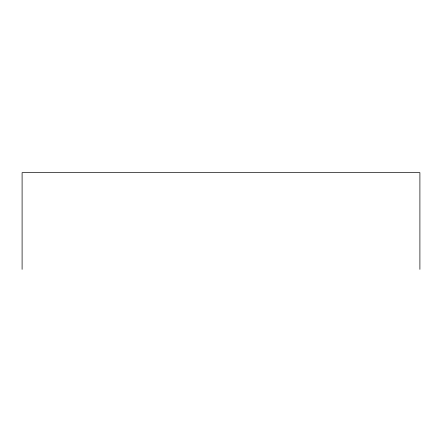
<?xml version="1.0" encoding="UTF-8"?>
<svg xmlns="http://www.w3.org/2000/svg" width="442" height="442" viewBox="0 0 442 442"><rect width="100%" height="100%" fill="white"/><g stroke="black" fill="none" stroke-linecap="round" stroke-linejoin="round"><path stroke-width="0.66" d="M419.9 269.355L419.9 172.645L22.1 172.645L22.1 269.355"/></g></svg>
